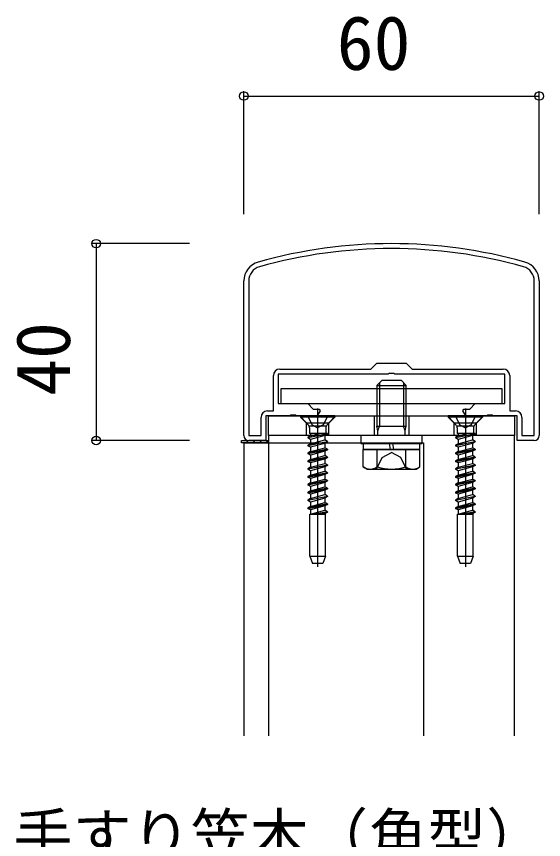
# Model space of a CAD drawing. Units: millimetres, scale not verified. Extents: x -875 to 875, y -1300 to 1294.
# Drawn here: x -580 to -473, y 817.8 to 985.1 of the extents above; entities that cross this region are included whole.
import ezdxf
from ezdxf.enums import TextEntityAlignment as Align

# ---------------------------------------------------------------- set-up
doc = ezdxf.new("R2010")
doc.units = ezdxf.units.MM
doc.header["$LTSCALE"] = 8
for name, color, linetype in [('0-1_USER1', 3, 'Continuous'), ('0-2_YKK_11', 7, 'Continuous'), ('0-3_YKK_12', 2, 'Continuous'), ('0-4_YKK_13', 4, 'Continuous'), ('0-6_YKK_D', 6, 'Continuous')]:
    doc.layers.add(name, color=color, linetype=linetype)
doc.styles.add('ＭＳ ゴシック', font='')
doc.styles.get('ＭＳ ゴシック').set_extended_font_data('MS Gothic')

msp = doc.modelspace()

# ---------------------------------------------------------------- linework, layer by layer
at = {"layer": '0-2_YKK_11'}
for p, q in [((-533.862, 899.928), (-533.862, 931.34)), ((-473.862, 931.34), (-473.862, 899.928))]:
    msp.add_line(p, q, dxfattribs=at)
for points in [[(-532.862, 931.34), (-532.862, 899.928), (-530.362, 899.928), (-530.362, 903.628)], [(-477.362, 903.628), (-477.362, 899.928), (-474.862, 899.928), (-474.862, 931.34)], [(-526.562, 913.428), (-508.062, 913.428), (-506.862, 914.628), (-500.862, 914.628), (-499.662, 913.428), (-481.162, 913.428)], [(-474.862, 898.928), (-478.362, 898.928), (-478.362, 903.928), (-483.191, 903.928), (-483.383, 904.071), (-484.341, 904.071), (-484.533, 903.928), (-488.774, 903.928), (-489.385, 904.987), (-489.189, 905.328), (-487.962, 905.328), (-486.862, 906.428), (-480.862, 906.428), (-480.862, 912.428), (-503.191, 912.428), (-503.383, 912.571), (-504.341, 912.571), (-504.533, 912.428), (-526.862, 912.428), (-526.862, 906.428), (-520.862, 906.428), (-519.762, 905.328), (-518.535, 905.328), (-518.339, 904.987), (-518.951, 903.928), (-523.191, 903.928), (-523.383, 904.071), (-524.341, 904.071), (-524.533, 903.928), (-529.362, 903.928), (-529.362, 898.928), (-532.862, 898.928)], [(-529.062, 904.928), (-527.862, 904.928), (-527.862, 912.128)], [(-479.862, 912.128), (-479.862, 904.928), (-478.662, 904.928)]]:
    msp.add_lwpolyline(points, dxfattribs=at)
for centre, radius, start, end in [((-503.862, 838.928), 100, 74.28615, 105.71385), ((-503.862, 838.928), 99, 74.28615, 105.71385), ((-529.862, 931.34), 4, 105.71385, 180), ((-477.862, 931.34), 4, 360, 74.28615), ((-529.862, 931.34), 3, 105.71386, 180.00001), ((-477.862, 931.34), 3, 359.99999, 74.28614), ((-526.562, 912.128), 1.3, 90.00001, 179.99999), ((-481.162, 912.128), 1.3, 0.00001, 89.99999), ((-529.062, 903.628), 1.3, 90.00001, 179.99999), ((-478.662, 903.628), 1.3, 0.00001, 89.99999), ((-532.862, 899.928), 1, 180.00001, 269.99999), ((-474.862, 899.928), 1, 270.00001, 359.99999)]:
    msp.add_arc(centre, radius, start, end, dxfattribs=at)
at = {"layer": '0-3_YKK_12'}
for p, q in [((-478.862, 838.928), (-478.862, 899.928)), ((-533.862, 898.428), (-533.862, 838.928))]:
    msp.add_line(p, q, dxfattribs=at)
for points in [[(-478.862, 899.928), (-528.862, 899.928), (-528.862, 838.928)], [(-533.862, 898.428), (-497.362, 898.428), (-497.362, 838.928)]]:
    msp.add_lwpolyline(points, dxfattribs=at)
at = {"layer": '0-4_YKK_13'}
for p, q in [((-506.862, 910.127), (-505.862, 911.127)), ((-506.862, 910.127), (-500.862, 910.127)), ((-506.862, 910.127), (-506.862, 901.827)), ((-506.322, 910.667), (-506.322, 901.827)), ((-501.862, 911.127), (-505.862, 911.127)), ((-500.862, 910.127), (-501.862, 911.127)), ((-501.402, 910.667), (-501.402, 901.827)), ((-500.862, 901.827), (-500.862, 910.127)), ((-518.862, 905.428), (-518.862, 873.266)), ((-488.862, 905.428), (-488.862, 873.266)), ((-521.112, 902.528), (-522.512, 903.928)), ((-515.362, 903.928), (-522.362, 903.928)), ((-522.362, 903.928), (-522.362, 903.678)), ((-515.362, 903.678), (-522.362, 903.678)), ((-522.362, 903.678), (-520.732, 902.047)), ((-520.912, 903.928), (-520.007, 902.113)), ((-515.362, 903.678), (-516.993, 902.047)), ((-516.612, 902.528), (-515.212, 903.928)), ((-515.362, 903.928), (-515.362, 903.678)), ((-507.362, 903.928), (-507.362, 899.928)), ((-500.362, 903.928), (-500.362, 899.928)), ((-491.112, 902.528), (-492.512, 903.928)), ((-485.362, 903.928), (-492.362, 903.928)), ((-492.362, 903.928), (-492.362, 903.678)), ((-485.362, 903.678), (-492.362, 903.678)), ((-492.362, 903.678), (-490.732, 902.047)), ((-490.912, 903.928), (-490.007, 902.113)), ((-485.362, 903.678), (-486.993, 902.047)), ((-486.612, 902.528), (-485.212, 903.928)), ((-485.362, 903.928), (-485.362, 903.678)), ((-521.112, 899.928), (-521.112, 902.528)), ((-521.112, 902.528), (-516.612, 902.528)), ((-520.633, 901.928), (-517.091, 901.928)), ((-520.007, 902.113), (-518.862, 901.504)), ((-516.612, 899.928), (-516.612, 902.528)), ((-506.662, 900.887), (-506.862, 901.827)), ((-506.862, 901.827), (-500.862, 901.827)), ((-506.662, 900.887), (-506.322, 901.827)), ((-501.062, 900.887), (-501.402, 901.827)), ((-501.062, 900.887), (-500.862, 901.827)), ((-491.112, 899.928), (-491.112, 902.528)), ((-491.112, 902.528), (-486.612, 902.528)), ((-490.633, 901.928), (-487.091, 901.928)), ((-490.007, 902.113), (-488.862, 901.504)), ((-486.612, 899.928), (-486.612, 902.528)), ((-520.862, 899.545), (-516.862, 900.34)), ((-516.862, 900.24), (-520.862, 899.445)), ((-520.337, 899.848), (-520.862, 899.545)), ((-520.497, 901.481), (-520.497, 900.34)), ((-516.862, 900.34), (-520.497, 900.34)), ((-520.337, 900.34), (-520.337, 899.848)), ((-520.337, 899.848), (-518.512, 900.34)), ((-517.387, 899.937), (-520.337, 899.142)), ((-516.862, 900.24), (-517.387, 899.937)), ((-517.387, 899.937), (-517.387, 899.053)), ((-517.227, 901.481), (-517.227, 900.34)), ((-516.862, 900.34), (-516.862, 900.24)), ((-510.112, 899.928), (-510.112, 898.328)), ((-497.612, 899.928), (-510.112, 899.928)), ((-506.662, 899.928), (-506.662, 900.887)), ((-501.062, 899.928), (-501.062, 900.887)), ((-497.612, 898.328), (-497.612, 899.928)), ((-490.862, 899.545), (-486.862, 900.34)), ((-486.862, 900.24), (-490.862, 899.445)), ((-490.337, 899.848), (-490.862, 899.545)), ((-490.497, 901.481), (-490.497, 900.34)), ((-486.862, 900.34), (-490.497, 900.34)), ((-490.337, 900.34), (-490.337, 899.848)), ((-490.337, 899.848), (-488.512, 900.34)), ((-487.387, 899.937), (-490.337, 899.142)), ((-486.862, 900.24), (-487.387, 899.937)), ((-487.387, 899.937), (-487.387, 899.053)), ((-487.227, 901.481), (-487.227, 900.34)), ((-486.862, 900.34), (-486.862, 900.24)), ((-534.362, 898.813), (-534.248, 898.928)), ((-533.401, 898.428), (-532.901, 898.928)), ((-532.054, 898.428), (-531.554, 898.928)), ((-530.707, 898.428), (-530.207, 898.928)), ((-529.36, 898.428), (-528.862, 898.925)), ((-520.862, 899.545), (-520.862, 899.445)), ((-520.337, 899.142), (-520.862, 899.445)), ((-520.862, 897.955), (-516.862, 898.75)), ((-516.862, 898.65), (-520.862, 897.855)), ((-520.337, 899.142), (-520.337, 898.258)), ((-520.337, 898.258), (-517.387, 899.053)), ((-517.387, 898.347), (-520.337, 897.552)), ((-516.862, 898.75), (-517.387, 899.053)), ((-517.387, 898.347), (-517.387, 897.463)), ((-510.112, 898.328), (-497.612, 898.328)), ((-509.612, 898.328), (-498.112, 898.328)), ((-509.612, 898.328), (-509.612, 897.127)), ((-504.054, 897.125), (-504.284, 898.328)), ((-503.657, 898.328), (-503.427, 897.127)), ((-498.112, 897.127), (-498.112, 898.328)), ((-490.862, 899.545), (-490.862, 899.445)), ((-490.337, 899.142), (-490.862, 899.445)), ((-490.862, 897.955), (-486.862, 898.75)), ((-486.862, 898.65), (-490.862, 897.855)), ((-490.337, 899.142), (-490.337, 898.258)), ((-490.337, 898.258), (-487.387, 899.053)), ((-487.387, 898.347), (-490.337, 897.552)), ((-486.862, 898.75), (-487.387, 899.053)), ((-487.387, 898.347), (-487.387, 897.463)), ((-520.337, 897.552), (-520.862, 897.855)), ((-516.862, 897.16), (-520.862, 896.365)), ((-520.862, 896.265), (-516.862, 897.06)), ((-520.337, 896.668), (-520.862, 896.365)), ((-520.337, 897.552), (-520.337, 896.668)), ((-520.337, 896.668), (-517.387, 897.463)), ((-517.387, 896.757), (-520.337, 895.962)), ((-516.862, 897.16), (-517.387, 897.463)), ((-516.862, 897.06), (-517.387, 896.757)), ((-517.387, 896.757), (-517.387, 895.873)), ((-516.862, 897.16), (-516.862, 897.06)), ((-509.636, 893.574), (-509.636, 897.127)), ((-509.636, 897.127), (-498.089, 897.127)), ((-498.112, 897.127), (-509.612, 897.127)), ((-506.749, 893.574), (-506.749, 897.127)), ((-505.762, 895.483), (-503.862, 896.493)), ((-501.962, 895.482), (-503.862, 896.493)), ((-500.975, 893.574), (-500.975, 897.127)), ((-498.089, 893.574), (-498.089, 897.127)), ((-490.337, 897.552), (-490.862, 897.855)), ((-486.862, 897.16), (-490.862, 896.365)), ((-490.862, 896.265), (-486.862, 897.06)), ((-490.337, 896.668), (-490.862, 896.365)), ((-490.337, 897.552), (-490.337, 896.668)), ((-490.337, 896.668), (-487.387, 897.463)), ((-487.387, 896.757), (-490.337, 895.962)), ((-486.862, 897.16), (-487.387, 897.463)), ((-486.862, 897.06), (-487.387, 896.757)), ((-487.387, 896.757), (-487.387, 895.873)), ((-486.862, 897.16), (-486.862, 897.06)), ((-520.862, 896.365), (-520.862, 896.265)), ((-520.337, 895.962), (-520.862, 896.265)), ((-516.862, 895.57), (-520.862, 894.775)), ((-520.337, 895.078), (-520.862, 894.775)), ((-520.337, 895.962), (-520.337, 895.078)), ((-520.337, 895.078), (-517.387, 895.873)), ((-517.387, 895.167), (-520.337, 894.372)), ((-516.862, 895.57), (-517.387, 895.873)), ((-516.862, 895.47), (-517.387, 895.167)), ((-517.387, 895.167), (-517.387, 894.283)), ((-516.862, 895.57), (-516.862, 895.47)), ((-506.912, 893.125), (-505.762, 895.483)), ((-500.812, 893.125), (-501.962, 895.482)), ((-490.862, 896.365), (-490.862, 896.265)), ((-490.337, 895.962), (-490.862, 896.265)), ((-486.862, 895.57), (-490.862, 894.775)), ((-490.337, 895.078), (-490.862, 894.775)), ((-490.337, 895.962), (-490.337, 895.078)), ((-490.337, 895.078), (-487.387, 895.873)), ((-487.387, 895.167), (-490.337, 894.372)), ((-486.862, 895.57), (-487.387, 895.873)), ((-486.862, 895.47), (-487.387, 895.167)), ((-487.387, 895.167), (-487.387, 894.283)), ((-486.862, 895.57), (-486.862, 895.47)), ((-520.862, 894.775), (-520.862, 894.675)), ((-520.862, 893.185), (-516.862, 893.98)), ((-516.862, 893.88), (-520.862, 893.085)), ((-520.337, 893.488), (-520.862, 893.185)), ((-520.862, 893.185), (-520.862, 893.085)), ((-520.337, 894.372), (-520.337, 893.488)), ((-520.337, 893.488), (-517.387, 894.283)), ((-517.387, 893.577), (-520.337, 892.782)), ((-516.862, 893.98), (-517.387, 894.283)), ((-516.862, 893.88), (-517.387, 893.577)), ((-517.387, 893.577), (-517.387, 892.693)), ((-516.862, 893.98), (-516.862, 893.88)), ((-508.862, 893.127), (-509.636, 893.574)), ((-508.862, 893.127), (-498.862, 893.127)), ((-498.862, 893.127), (-498.089, 893.574)), ((-490.862, 894.775), (-490.862, 894.675)), ((-490.862, 893.185), (-486.862, 893.98)), ((-486.862, 893.88), (-490.862, 893.085)), ((-490.337, 893.488), (-490.862, 893.185)), ((-490.862, 893.185), (-490.862, 893.085)), ((-490.337, 894.372), (-490.337, 893.488)), ((-490.337, 893.488), (-487.387, 894.283)), ((-487.387, 893.577), (-490.337, 892.782)), ((-486.862, 893.98), (-487.387, 894.283)), ((-486.862, 893.88), (-487.387, 893.577)), ((-487.387, 893.577), (-487.387, 892.693)), ((-486.862, 893.98), (-486.862, 893.88)), ((-520.337, 892.782), (-520.862, 893.085)), ((-516.862, 892.39), (-520.862, 891.595)), ((-520.862, 891.495), (-516.862, 892.29)), ((-520.337, 891.898), (-520.862, 891.595)), ((-520.862, 891.595), (-520.862, 891.495)), ((-520.337, 891.192), (-520.862, 891.495)), ((-520.337, 892.782), (-520.337, 891.898)), ((-520.337, 891.898), (-517.387, 892.693)), ((-517.387, 891.987), (-520.337, 891.192)), ((-516.862, 892.39), (-517.387, 892.693)), ((-516.862, 892.29), (-517.387, 891.987)), ((-517.387, 891.987), (-517.387, 891.103)), ((-516.862, 892.39), (-516.862, 892.29)), ((-490.337, 892.782), (-490.862, 893.085)), ((-486.862, 892.39), (-490.862, 891.595)), ((-490.862, 891.495), (-486.862, 892.29)), ((-490.337, 891.898), (-490.862, 891.595)), ((-490.862, 891.595), (-490.862, 891.495)), ((-490.337, 891.192), (-490.862, 891.495)), ((-490.337, 892.782), (-490.337, 891.898)), ((-490.337, 891.898), (-487.387, 892.693)), ((-487.387, 891.987), (-490.337, 891.192)), ((-486.862, 892.39), (-487.387, 892.693)), ((-486.862, 892.29), (-487.387, 891.987)), ((-487.387, 891.987), (-487.387, 891.103)), ((-486.862, 892.39), (-486.862, 892.29)), ((-516.862, 890.8), (-520.862, 890.005)), ((-520.862, 889.905), (-516.862, 890.7)), ((-520.337, 889.602), (-520.862, 889.905)), ((-520.337, 891.192), (-520.337, 890.308)), ((-520.337, 890.308), (-517.387, 891.103)), ((-517.387, 890.397), (-520.337, 889.602)), ((-516.862, 890.8), (-517.387, 891.103)), ((-516.862, 890.7), (-517.387, 890.397)), ((-517.387, 890.397), (-517.387, 889.513)), ((-516.862, 890.8), (-516.862, 890.7)), ((-486.862, 890.8), (-490.862, 890.005)), ((-490.862, 889.905), (-486.862, 890.7)), ((-490.337, 889.602), (-490.862, 889.905)), ((-490.337, 891.192), (-490.337, 890.308)), ((-490.337, 890.308), (-487.387, 891.103)), ((-487.387, 890.397), (-490.337, 889.602)), ((-486.862, 890.8), (-487.387, 891.103)), ((-486.862, 890.7), (-487.387, 890.397)), ((-487.387, 890.397), (-487.387, 889.513)), ((-486.862, 890.8), (-486.862, 890.7)), ((-516.862, 889.21), (-520.862, 888.415)), ((-520.862, 888.315), (-516.862, 889.11)), ((-520.337, 888.718), (-520.862, 888.415)), ((-520.862, 888.415), (-520.862, 888.315)), ((-520.337, 888.012), (-520.862, 888.315)), ((-520.337, 889.602), (-520.337, 888.718)), ((-520.337, 888.718), (-517.387, 889.513)), ((-517.387, 888.807), (-520.337, 888.012)), ((-516.862, 889.21), (-517.387, 889.513)), ((-516.862, 889.11), (-517.387, 888.807)), ((-517.387, 888.807), (-517.387, 887.923)), ((-516.862, 889.21), (-516.862, 889.11)), ((-486.862, 889.21), (-490.862, 888.415)), ((-490.862, 888.315), (-486.862, 889.11)), ((-490.337, 888.718), (-490.862, 888.415)), ((-490.862, 888.415), (-490.862, 888.315)), ((-490.337, 888.012), (-490.862, 888.315)), ((-490.337, 889.602), (-490.337, 888.718)), ((-490.337, 888.718), (-487.387, 889.513)), ((-487.387, 888.807), (-490.337, 888.012)), ((-486.862, 889.21), (-487.387, 889.513)), ((-486.862, 889.11), (-487.387, 888.807)), ((-487.387, 888.807), (-487.387, 887.923)), ((-486.862, 889.21), (-486.862, 889.11)), ((-520.862, 886.825), (-516.862, 887.62)), ((-516.862, 887.52), (-520.862, 886.725)), ((-520.337, 887.128), (-520.862, 886.825)), ((-520.862, 886.825), (-520.862, 886.725)), ((-520.337, 886.422), (-520.862, 886.725)), ((-520.337, 888.012), (-520.337, 887.128)), ((-520.337, 887.128), (-517.387, 887.923)), ((-517.387, 887.217), (-520.337, 886.422)), ((-516.862, 887.62), (-517.387, 887.923)), ((-516.862, 887.52), (-517.387, 887.217)), ((-517.387, 887.217), (-517.387, 886.333)), ((-516.862, 887.62), (-516.862, 887.52)), ((-490.862, 886.825), (-486.862, 887.62)), ((-486.862, 887.52), (-490.862, 886.725)), ((-490.337, 887.128), (-490.862, 886.825)), ((-490.862, 886.825), (-490.862, 886.725)), ((-490.337, 886.422), (-490.862, 886.725)), ((-490.337, 888.012), (-490.337, 887.128)), ((-490.337, 887.128), (-487.387, 887.923)), ((-487.387, 887.217), (-490.337, 886.422)), ((-486.862, 887.62), (-487.387, 887.923)), ((-486.862, 887.52), (-487.387, 887.217)), ((-487.387, 887.217), (-487.387, 886.333)), ((-486.862, 887.62), (-486.862, 887.52)), ((-516.862, 886.03), (-520.862, 885.235)), ((-520.862, 885.135), (-516.862, 885.93)), ((-520.337, 885.538), (-520.862, 885.235)), ((-520.862, 885.235), (-520.862, 885.135)), ((-520.337, 884.832), (-520.862, 885.135)), ((-520.337, 886.422), (-520.337, 885.538)), ((-520.337, 885.538), (-517.387, 886.333)), ((-517.387, 885.627), (-520.337, 884.832)), ((-520.337, 884.832), (-520.337, 883.948)), ((-516.862, 886.03), (-517.387, 886.333)), ((-516.862, 885.93), (-517.387, 885.627)), ((-517.387, 885.627), (-517.387, 884.743)), ((-516.862, 886.03), (-516.862, 885.93)), ((-486.862, 886.03), (-490.862, 885.235)), ((-490.862, 885.135), (-486.862, 885.93)), ((-490.337, 885.538), (-490.862, 885.235)), ((-490.862, 885.235), (-490.862, 885.135)), ((-490.337, 884.832), (-490.862, 885.135)), ((-490.337, 886.422), (-490.337, 885.538)), ((-490.337, 885.538), (-487.387, 886.333)), ((-487.387, 885.627), (-490.337, 884.832)), ((-490.337, 884.832), (-490.337, 883.948)), ((-486.862, 886.03), (-487.387, 886.333)), ((-486.862, 885.93), (-487.387, 885.627)), ((-487.387, 885.627), (-487.387, 884.743)), ((-486.862, 886.03), (-486.862, 885.93)), ((-520.462, 875.428), (-520.462, 883.928)), ((-520.462, 883.928), (-517.262, 883.928)), ((-520.337, 883.948), (-520.373, 883.928)), ((-520.337, 883.948), (-517.387, 884.743)), ((-516.862, 884.44), (-519.441, 883.928)), ((-518.938, 883.928), (-516.862, 884.34)), ((-516.862, 884.44), (-517.387, 884.743)), ((-517.387, 884.037), (-517.387, 883.928)), ((-517.262, 875.428), (-517.262, 883.928)), ((-490.462, 875.428), (-490.462, 883.928)), ((-490.462, 883.928), (-487.262, 883.928)), ((-490.337, 883.948), (-490.373, 883.928)), ((-490.337, 883.948), (-487.387, 884.743)), ((-486.862, 884.44), (-489.441, 883.928)), ((-488.938, 883.928), (-486.862, 884.34)), ((-486.862, 884.44), (-487.387, 884.743)), ((-487.387, 884.037), (-487.387, 883.928)), ((-487.262, 875.428), (-487.262, 883.928)), ((-520.462, 875.428), (-517.262, 875.428)), ((-520.462, 875.428), (-519.916, 873.928)), ((-517.262, 875.428), (-517.808, 873.928)), ((-490.462, 875.428), (-487.262, 875.428)), ((-490.462, 875.428), (-489.916, 873.928)), ((-487.262, 875.428), (-487.808, 873.928)), ((-517.808, 873.928), (-519.916, 873.928)), ((-487.808, 873.928), (-489.916, 873.928))]:
    msp.add_line(p, q, dxfattribs=at)
for points in [[(-481.362, 906.428), (-481.362, 909.428), (-526.362, 909.428), (-526.362, 906.428)], [(-528.862, 903.928), (-478.862, 903.928), (-478.862, 899.928), (-528.862, 899.928)], [(-534.362, 898.928), (-528.862, 898.928), (-528.862, 898.428), (-534.362, 898.428)]]:
    msp.add_lwpolyline(points, close=True, dxfattribs=at)
for points in [[(-516.812, 903.928), (-517.717, 902.113), (-518.862, 901.504)], [(-486.812, 903.928), (-487.717, 902.113), (-488.862, 901.504)], [(-520.337, 898.258), (-520.862, 897.955), (-520.862, 897.855)], [(-516.862, 898.75), (-516.862, 898.65), (-517.387, 898.347)], [(-490.337, 898.258), (-490.862, 897.955), (-490.862, 897.855)], [(-486.862, 898.75), (-486.862, 898.65), (-487.387, 898.347)], [(-520.337, 894.372), (-520.862, 894.675), (-516.862, 895.47)], [(-490.337, 894.372), (-490.862, 894.675), (-486.862, 895.47)], [(-520.337, 890.308), (-520.862, 890.005), (-520.862, 889.905)], [(-490.337, 890.308), (-490.862, 890.005), (-490.862, 889.905)], [(-516.862, 884.44), (-516.862, 884.34), (-517.387, 884.037), (-517.793, 883.928)], [(-486.862, 884.44), (-486.862, 884.34), (-487.387, 884.037), (-487.793, 883.928)]]:
    msp.add_lwpolyline(points, dxfattribs=at)
for centre, radius, start, end in [((-521.297, 901.481), 0.8, 0, 45), ((-516.427, 901.481), 0.8, 135, 180), ((-491.297, 901.481), 0.8, 0, 45), ((-486.427, 901.481), 0.8, 135, 180), ((-508.192, 895.683), 2.556, 235.61708, 304.38292), ((-503.862, 902.681), 9.554, 252.41276, 287.58724), ((-499.532, 895.683), 2.556, 235.61708, 304.38292)]:
    msp.add_arc(centre, radius, start, end, dxfattribs=at)
at = {"layer": '0-6_YKK_D'}
for p, q in [((-533.862, 944.928), (-533.862, 969.928)), ((-533.862, 968.928), (-473.862, 968.928)), ((-473.862, 944.928), (-473.862, 969.928)), ((-544.862, 938.928), (-564.862, 938.928)), ((-563.862, 938.928), (-563.862, 898.928)), ((-544.862, 898.928), (-564.862, 898.928))]:
    msp.add_line(p, q, dxfattribs=at)
for centre in [(-533.862, 968.928), (-473.862, 968.928), (-563.862, 938.928), (-563.862, 898.928)]:
    msp.add_circle(centre, 0.875, dxfattribs=at)

# ---------------------------------------------------------------- texts
at = {"layer": '0-1_USER1', "style": 'ＭＳ ゴシック'}
msp.add_text('手すり笠木（角型）', height=8.798, dxfattribs=at).set_placement((-580.635, 811.609), align=Align.BOTTOM_LEFT)
at = {"layer": '0-6_YKK_D', "style": 'ＭＳ ゴシック'}
msp.add_text('60', height=11, dxfattribs=at).set_placement((-514.984, 970.928), align=Align.BOTTOM_LEFT)
msp.add_text('40', height=11, rotation=90, dxfattribs=at).set_placement((-565.862, 908.019), align=Align.BOTTOM_LEFT)

doc.saveas('drawing.dxf')
